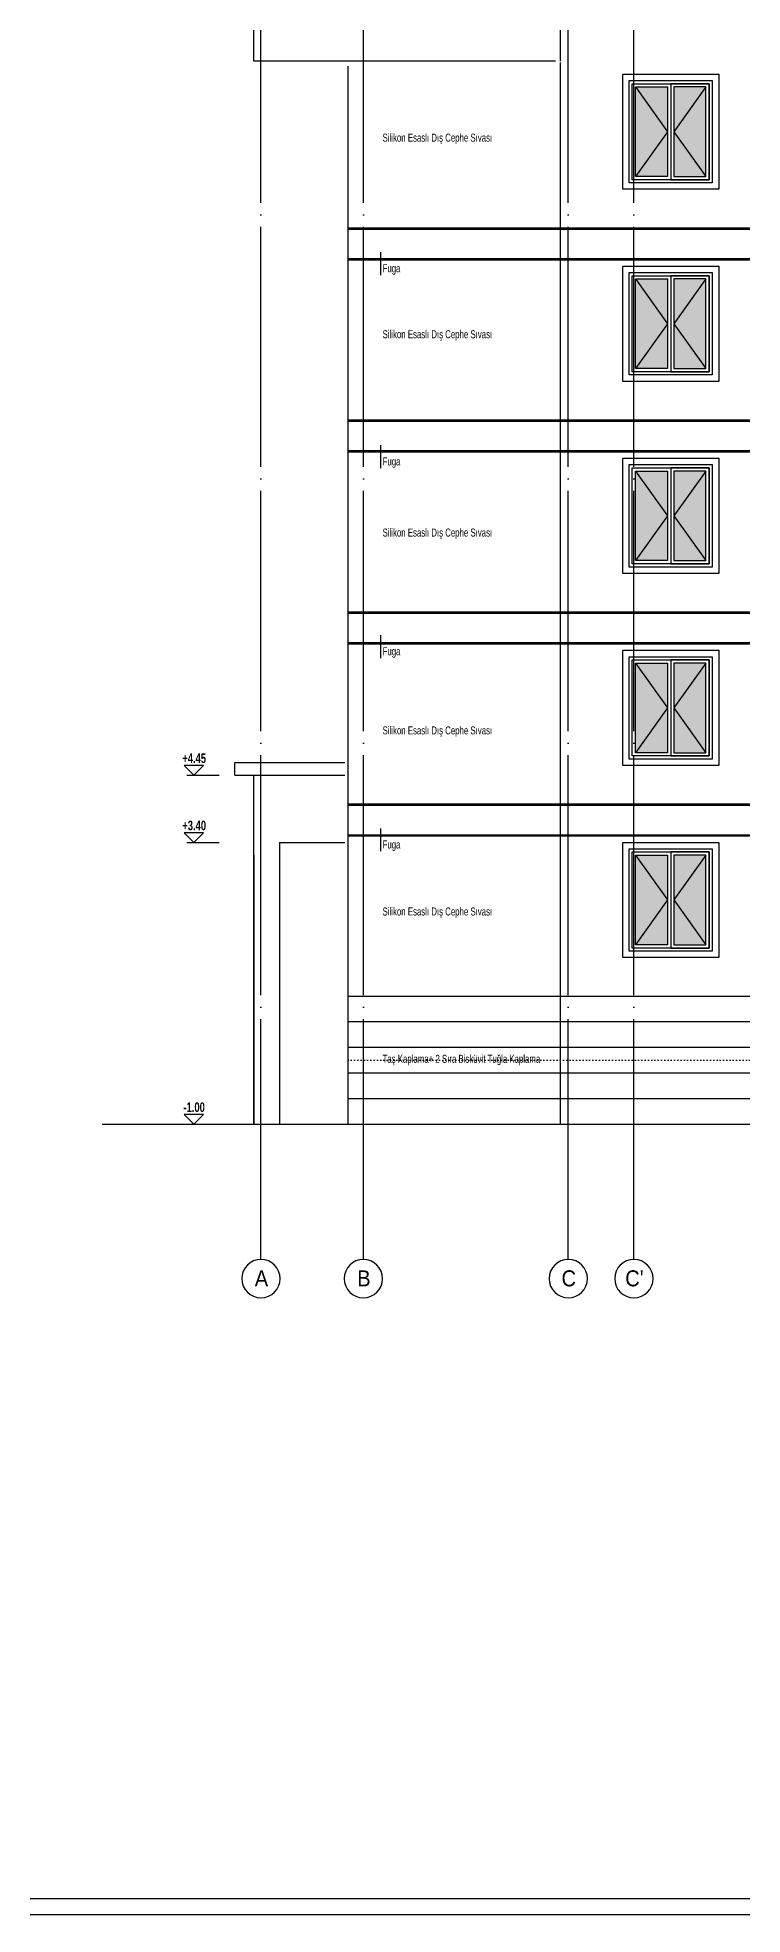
# Model space of a CAD drawing. Extents: x 460786 to 545292, y 30998 to 41694.
# Drawn here: x 528479 to 529580, y 37194 to 40125 of the extents above; entities that cross this region are included whole.
import ezdxf
from ezdxf.enums import TextEntityAlignment as Align

# ---------------------------------------------------------------- set-up
doc = ezdxf.new("R2010")
doc.units = 0
doc.header["$LTSCALE"] = 50
doc.header["$MEASUREMENT"] = 0
doc.linetypes.add('DASHDOT', pattern=[5.5, 5, -0.25, 0, -0.25])
doc.linetypes.add('DASHED', pattern=[0.1, 0, -0.1])
doc.layers.get('0').update_dxf_attribs({"linetype": 'CONTINUOUS'})
for name, color, linetype in [('A-Aks Balonu', 2, 'CONTINUOUS'), ('A-Aks Yatay', 12, 'DASHDOT'), ('A-Betonarme', 6, 'CONTINUOUS'), ('A-Cam', 160, 'CONTINUOUS'), ('A-Dash', 9, 'DASHED'), ('A-Gör 2', 40, 'CONTINUOUS'), ('A-Gör 3', 25, 'CONTINUOUS'), ('A-Gör 4', 75, 'CONTINUOUS'), ('A-Kot', 3, 'CONTINUOUS'), ('A-Lejant', 23, 'CONTINUOUS'), ('A-Solid', 254, 'CONTINUOUS'), ('A-Yazı 1', 200, 'CONTINUOUS'), ('A-Yazı 2', 205, 'CONTINUOUS')]:
    doc.layers.add(name, color=color, linetype=linetype)
doc.styles.add('blkan', font='arial.ttf', dxfattribs={"width": 0.9, "height": 12.5})
doc.styles.get("Standard").update_dxf_attribs({"font": 'arial.ttf', "width": 0.9})
doc.styles.add('YAZI', font='arialbd.ttf', dxfattribs={"width": 0.9, "height": 150})

# ---------------------------------------------------------------- blocks, each defined once
blk = doc.blocks.new('aks')
blk.add_circle((-0.8, 38.6), 60)
at = {"width": 0.9}
blk.add_attdef('AKSNO', text='', height=50, dxfattribs=at).set_placement((-0.8, 38.6), align=Align.MIDDLE_CENTER)
blk = doc.blocks.new('kot-k')
for p, q in [((9.4, 0), (-32.7, 0)), ((-12.6, 12.6), (12.6, 12.6)), ((0, 0), (-12.6, 12.6)), ((0, 0), (12.6, 12.6))]:
    blk.add_line(p, q)
at = {"style": 'YAZI', "width": 0.7}
blk.add_attdef('KOT', text='', height=12.5, dxfattribs=at).set_placement((0, 22), align=Align.MIDDLE_CENTER)

msp = doc.modelspace()

# ---------------------------------------------------------------- hatches: boundary and pattern name
at = {"layer": 'A-Solid'}
h = msp.add_hatch(color=256, dxfattribs=at)
h.dxf.hatch_style = 1
h.paths.add_polyline_path([(529413.41, 39908.33), (529463.41, 39908.33), (529463.41, 40048.33), (529413.41, 40048.33)])
h.paths.add_polyline_path([(529473.41, 39908.33), (529523.41, 39908.33), (529523.41, 40048.33), (529473.41, 40048.33)])
h = msp.add_hatch(color=256, dxfattribs=at)
h.dxf.hatch_style = 1
h.paths.add_polyline_path([(529413.41, 39608.33), (529463.41, 39608.33), (529463.41, 39748.33), (529413.41, 39748.33)])
h.paths.add_polyline_path([(529473.41, 39608.33), (529523.41, 39608.33), (529523.41, 39748.33), (529473.41, 39748.33)])
h = msp.add_hatch(color=256, dxfattribs=at)
h.dxf.hatch_style = 1
h.paths.add_polyline_path([(529413.41, 39308.33), (529463.41, 39308.33), (529463.41, 39448.33), (529413.41, 39448.33)])
h.paths.add_polyline_path([(529473.41, 39308.33), (529523.41, 39308.33), (529523.41, 39448.33), (529473.41, 39448.33)])
h = msp.add_hatch(color=256, dxfattribs=at)
h.dxf.hatch_style = 1
h.paths.add_polyline_path([(529413.41, 39008.33), (529463.41, 39008.33), (529463.41, 39148.33), (529413.41, 39148.33)])
h.paths.add_polyline_path([(529473.41, 39008.33), (529523.41, 39008.33), (529523.41, 39148.33), (529473.41, 39148.33)])
h = msp.add_hatch(color=256, dxfattribs=at)
h.dxf.hatch_style = 1
h.paths.add_polyline_path([(529413.41, 38708.33), (529463.41, 38708.33), (529463.41, 38848.33), (529413.41, 38848.33)])
h.paths.add_polyline_path([(529473.41, 38708.33), (529523.41, 38708.33), (529523.41, 38848.33), (529473.41, 38848.33)])

# ---------------------------------------------------------------- linework, layer by layer
at = {"layer": 'A-Aks Yatay', "ltscale": 1.5}
for p, q in [((528828.41, 38216.97), (528828.41, 40620.39)), ((528988.41, 38216.97), (528988.41, 40620.39)), ((529308.41, 38216.97), (529308.41, 40620.39)), ((529410.91, 38216.97), (529410.91, 40620.39))]:
    msp.add_line(p, q, dxfattribs=at)
at = {"layer": 'A-Betonarme'}
msp.add_line((528580.21, 38428.33), (531721.41, 38428.33), dxfattribs=at)
at = {"layer": 'A-Cam'}
for p, q in [((529413.41, 40048.33), (529463.41, 39978.33)), ((529468.41, 40053.33), (529468.41, 39903.33)), ((529523.41, 40048.33), (529473.41, 39978.33)), ((529463.41, 39978.33), (529413.41, 39908.33)), ((529473.41, 39978.33), (529523.41, 39908.33)), ((529468.41, 39753.33), (529468.41, 39603.33)), ((529413.41, 39748.33), (529463.41, 39678.33)), ((529523.41, 39748.33), (529473.41, 39678.33)), ((529463.41, 39678.33), (529413.41, 39608.33)), ((529473.41, 39678.33), (529523.41, 39608.33)), ((529413.41, 39448.33), (529463.41, 39378.33)), ((529468.41, 39453.33), (529468.41, 39303.33)), ((529523.41, 39448.33), (529473.41, 39378.33)), ((529463.41, 39378.33), (529413.41, 39308.33)), ((529473.41, 39378.33), (529523.41, 39308.33)), ((529413.41, 39148.33), (529463.41, 39078.33)), ((529468.41, 39153.33), (529468.41, 39003.33)), ((529523.41, 39148.33), (529473.41, 39078.33)), ((529463.41, 39078.33), (529413.41, 39008.33)), ((529473.41, 39078.33), (529523.41, 39008.33)), ((529413.41, 38848.33), (529463.41, 38778.33)), ((529468.41, 38853.33), (529468.41, 38703.33)), ((529523.41, 38848.33), (529473.41, 38778.33)), ((529463.41, 38778.33), (529413.41, 38708.33)), ((529473.41, 38778.33), (529523.41, 38708.33))]:
    msp.add_line(p, q, dxfattribs=at)
for points in [[(529408.41, 40053.33), (529468.41, 40053.33), (529468.41, 39903.33), (529408.41, 39903.33)], [(529413.41, 40048.33), (529463.41, 40048.33), (529463.41, 39908.33), (529413.41, 39908.33)], [(529468.41, 39903.33), (529528.41, 39903.33), (529528.41, 40053.33), (529468.41, 40053.33)], [(529473.41, 39908.33), (529523.41, 39908.33), (529523.41, 40048.33), (529473.41, 40048.33)], [(529408.41, 39753.33), (529468.41, 39753.33), (529468.41, 39603.33), (529408.41, 39603.33)], [(529468.41, 39603.33), (529528.41, 39603.33), (529528.41, 39753.33), (529468.41, 39753.33)], [(529413.41, 39748.33), (529463.41, 39748.33), (529463.41, 39608.33), (529413.41, 39608.33)], [(529473.41, 39608.33), (529523.41, 39608.33), (529523.41, 39748.33), (529473.41, 39748.33)], [(529408.41, 39453.33), (529468.41, 39453.33), (529468.41, 39303.33), (529408.41, 39303.33)], [(529413.41, 39448.33), (529463.41, 39448.33), (529463.41, 39308.33), (529413.41, 39308.33)], [(529468.41, 39303.33), (529528.41, 39303.33), (529528.41, 39453.33), (529468.41, 39453.33)], [(529473.41, 39308.33), (529523.41, 39308.33), (529523.41, 39448.33), (529473.41, 39448.33)], [(529408.41, 39153.33), (529468.41, 39153.33), (529468.41, 39003.33), (529408.41, 39003.33)], [(529413.41, 39148.33), (529463.41, 39148.33), (529463.41, 39008.33), (529413.41, 39008.33)], [(529468.41, 39003.33), (529528.41, 39003.33), (529528.41, 39153.33), (529468.41, 39153.33)], [(529473.41, 39008.33), (529523.41, 39008.33), (529523.41, 39148.33), (529473.41, 39148.33)], [(529408.41, 38853.33), (529468.41, 38853.33), (529468.41, 38703.33), (529408.41, 38703.33)], [(529413.41, 38848.33), (529463.41, 38848.33), (529463.41, 38708.33), (529413.41, 38708.33)], [(529468.41, 38703.33), (529528.41, 38703.33), (529528.41, 38853.33), (529468.41, 38853.33)], [(529473.41, 38708.33), (529523.41, 38708.33), (529523.41, 38848.33), (529473.41, 38848.33)]]:
    msp.add_lwpolyline(points, close=True, dxfattribs=at)
at = {"layer": 'A-Dash'}
msp.add_line((528964.41, 38528.33), (535680.88, 38528.33), dxfattribs=at)
at = {"layer": 'A-Gör 2'}
for p, q in [((529296.41, 40088.33), (529296.41, 40278.33)), ((529296.41, 38428.33), (529296.41, 40086.2))]:
    msp.add_line(p, q, dxfattribs=at)
for points in [[(529393.41, 40068.33), (529543.41, 40068.33), (529543.41, 39888.33), (529393.41, 39888.33)], [(529403.41, 40058.33), (529533.41, 40058.33), (529533.41, 39898.33), (529403.41, 39898.33)], [(529403.41, 40058.33), (529533.41, 40058.33), (529533.41, 39898.33), (529403.41, 39898.33)], [(529393.41, 39768.33), (529543.41, 39768.33), (529543.41, 39588.33), (529393.41, 39588.33)], [(529403.41, 39758.33), (529533.41, 39758.33), (529533.41, 39598.33), (529403.41, 39598.33)], [(529403.41, 39758.33), (529533.41, 39758.33), (529533.41, 39598.33), (529403.41, 39598.33)], [(529393.41, 39468.33), (529543.41, 39468.33), (529543.41, 39288.33), (529393.41, 39288.33)], [(529403.41, 39458.33), (529533.41, 39458.33), (529533.41, 39298.33), (529403.41, 39298.33)], [(529403.41, 39458.33), (529533.41, 39458.33), (529533.41, 39298.33), (529403.41, 39298.33)], [(529393.41, 39168.33), (529543.41, 39168.33), (529543.41, 38988.33), (529393.41, 38988.33)], [(529403.41, 39158.33), (529533.41, 39158.33), (529533.41, 38998.33), (529403.41, 38998.33)], [(529403.41, 39158.33), (529533.41, 39158.33), (529533.41, 38998.33), (529403.41, 38998.33)], [(529393.41, 38868.33), (529543.41, 38868.33), (529543.41, 38688.33), (529393.41, 38688.33)], [(529403.41, 38858.33), (529533.41, 38858.33), (529533.41, 38698.33), (529403.41, 38698.33)], [(529403.41, 38858.33), (529533.41, 38858.33), (529533.41, 38698.33), (529403.41, 38698.33)]]:
    msp.add_lwpolyline(points, close=True, dxfattribs=at)
at = {"layer": 'A-Gör 3'}
for p, q in [((528817.41, 40088.33), (528817.41, 40278.33)), ((529288.43, 40088.33), (528817.41, 40088.33)), ((528964.41, 38428.33), (528964.41, 40080.49)), ((528817.41, 38848.33), (528817.41, 38428.33))]:
    msp.add_line(p, q, dxfattribs=at)
at = {"layer": 'A-Gör 4'}
for p, q in [((528964.41, 39828.33), (531586.41, 39828.33)), ((528964.41, 39828.33), (531586.41, 39828.33)), ((528964.41, 39826.33), (531586.41, 39826.33)), ((528964.41, 39780.33), (531586.41, 39780.33)), ((528964.41, 39778.33), (531586.41, 39778.33)), ((528964.41, 39528.33), (531586.41, 39528.33)), ((528964.41, 39528.33), (531586.41, 39528.33)), ((528964.41, 39526.33), (531586.41, 39526.33)), ((528964.41, 39480.33), (531586.41, 39480.33)), ((528964.41, 39478.33), (531586.41, 39478.33)), ((528964.41, 39228.33), (531586.41, 39228.33)), ((528964.41, 39228.33), (531586.41, 39228.33)), ((528964.41, 39226.33), (531586.41, 39226.33)), ((528964.41, 39180.33), (531586.41, 39180.33)), ((528964.41, 39178.33), (531586.41, 39178.33)), ((528787.41, 38973.33), (528787.41, 38993.33)), ((528787.41, 38993.33), (528959.41, 38993.33)), ((528787.41, 38973.33), (528959.41, 38973.33)), ((528817.41, 38428.33), (528817.41, 38973.33)), ((528964.41, 38928.33), (531586.41, 38928.33)), ((528964.41, 38928.33), (531586.41, 38928.33)), ((528964.41, 38926.33), (531586.41, 38926.33)), ((528964.41, 38880.33), (531586.41, 38880.33)), ((528964.41, 38878.33), (531586.41, 38878.33)), ((528857.41, 38868.33), (528857.41, 38428.33)), ((528857.41, 38868.33), (528959.41, 38868.33)), ((528964.41, 38628.33), (531583.91, 38628.33)), ((528964.41, 38588.33), (531583.91, 38588.33)), ((528964.41, 38548.33), (531583.91, 38548.33)), ((528964.41, 38508.33), (531583.91, 38508.33)), ((528964.41, 38468.33), (531721.41, 38468.33))]:
    msp.add_line(p, q, dxfattribs=at)
at = {"layer": 'A-Lejant'}
msp.add_lwpolyline([(460786.15, 41693.81), (460786.15, 37193.81), (545291.84, 37193.81), (545291.84, 41693.81), (460786.15, 41693.81)], dxfattribs=at)
msp.add_lwpolyline([(460811.15, 41668.81), (460811.15, 37218.81), (545266.84, 37218.81), (545266.84, 41668.81)], close=True, dxfattribs=at)
at = {"layer": 'A-Solid'}
for points in [[(529408.41, 40053.33), (529528.41, 40053.33), (529528.41, 39903.33), (529408.41, 39903.33)], [(529408.41, 39753.33), (529528.41, 39753.33), (529528.41, 39603.33), (529408.41, 39603.33)], [(529408.41, 39453.33), (529528.41, 39453.33), (529528.41, 39303.33), (529408.41, 39303.33)], [(529408.41, 39153.33), (529528.41, 39153.33), (529528.41, 39003.33), (529408.41, 39003.33)], [(529408.41, 38853.33), (529528.41, 38853.33), (529528.41, 38703.33), (529408.41, 38703.33)]]:
    msp.add_lwpolyline(points, close=True, dxfattribs=at)
at = {"layer": 'A-Yazı 2'}
for p, q in [((529015.31, 39790.27), (529015.31, 39754.39)), ((529015.31, 39488.54), (529015.31, 39452.66)), ((529015.31, 39192.03), (529015.31, 39156.15)), ((529015.31, 38890.24), (529015.31, 38854.36))]:
    msp.add_line(p, q, dxfattribs=at)

# ---------------------------------------------------------------- block references
at = {"layer": 'A-Aks Balonu'}
ref = msp.add_blockref('aks', (528828, 38167.65), dxfattribs=dict(at, xscale=-0.5, yscale=0.5, zscale=0.5, rotation=359.9999999999999))
ref.add_attrib('AKSNO', 'A', dxfattribs={"layer": '0', "height": 25, "width": 0.9}).set_placement((528829.22, 38187.39), align=Align.MIDDLE_CENTER)
ref = msp.add_blockref('aks', (528988, 38167.65), dxfattribs=dict(at, xscale=-0.5, yscale=0.5, zscale=0.5, rotation=359.9999999999999))
ref.add_attrib('AKSNO', 'B', dxfattribs={"layer": '0', "height": 25, "width": 0.9}).set_placement((528989.22, 38187.39), align=Align.MIDDLE_CENTER)
ref = msp.add_blockref('aks', (529308, 38167.65), dxfattribs=dict(at, xscale=-0.5, yscale=0.5, zscale=0.5, rotation=359.9999999999999))
ref.add_attrib('AKSNO', 'C', dxfattribs={"layer": '0', "height": 25, "width": 0.9}).set_placement((529309.22, 38187.39), align=Align.MIDDLE_CENTER)
ref = msp.add_blockref('aks', (529410.5, 38167.65), dxfattribs=dict(at, xscale=-0.5, yscale=0.5, zscale=0.5, rotation=359.9999999999999))
ref.add_attrib('AKSNO', "C'", dxfattribs={"layer": '0', "height": 25, "width": 0.9}).set_placement((529411.72, 38187.39), align=Align.MIDDLE_CENTER)
at = {"layer": 'A-Kot'}
ref = msp.add_blockref('kot-k', (528723.73, 38973.33), dxfattribs=dict(at, xscale=-1.200000000186265, yscale=1.200000000186265, zscale=1.200000000186265))
ref.add_attrib('KOT', '+4.45', dxfattribs={"layer": '0', "height": 15, "style": 'YAZI', "width": 0.7}).set_placement((528724.11, 38999.73), align=Align.MIDDLE_CENTER)
ref = msp.add_blockref('kot-k', (528723.73, 38868.33), dxfattribs=dict(at, xscale=-1.200000000186265, yscale=1.200000000186265, zscale=1.200000000186265))
ref.add_attrib('KOT', '+3.40', dxfattribs={"layer": '0', "height": 15, "style": 'YAZI', "width": 0.7}).set_placement((528724.11, 38894.73), align=Align.MIDDLE_CENTER)
ref = msp.add_blockref('kot-k', (528723.73, 38428.33), dxfattribs=dict(at, xscale=-1.200000000186265, yscale=1.200000000186265, zscale=1.200000000186265))
ref.add_attrib('KOT', '-1.00', dxfattribs={"layer": '0', "height": 15, "style": 'YAZI', "width": 0.7}).set_placement((528724.11, 38454.73), align=Align.MIDDLE_CENTER)

# ---------------------------------------------------------------- texts
at = {"layer": 'A-Yazı 1', "style": 'blkan', "width": 0.7}
for s, p in [('Silikon Esaslı Dış Cephe Sıvası', (529018.4, 39962.77)), ('Silikon Esaslı Dış Cephe Sıvası', (529018.4, 39655.75)), ('Silikon Esaslı Dış Cephe Sıvası', (529018.4, 39345.97)), ('Silikon Esaslı Dış Cephe Sıvası', (529018.4, 39036.97)), ('Silikon Esaslı Dış Cephe Sıvası', (529018.4, 38754.1)), ('Taş Kaplama+ 2 Sıra Bisküvit Tuğla Kaplama', (529018.4, 38524.04))]:
    msp.add_text(s, height=12.5, dxfattribs=at).set_placement(p)
at = {"layer": 'A-Yazı 2', "style": 'blkan', "width": 0.7}
for p in [(529018.4, 39758.82), (529018.4, 39457.09), (529018.4, 39160.58), (529018.4, 38858.79)]:
    msp.add_text('Fuga', height=12.5, dxfattribs=at).set_placement(p)

doc.saveas('drawing.dxf')
